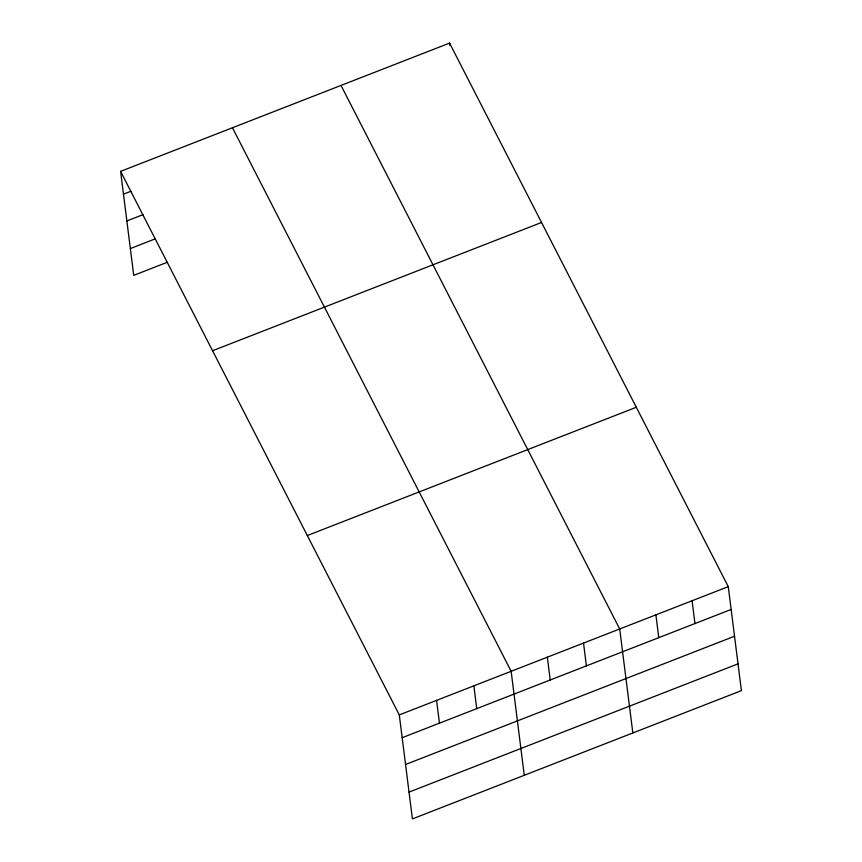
<?xml version="1.0" encoding="UTF-8"?>
<svg xmlns="http://www.w3.org/2000/svg" width="862" height="862" viewBox="0 0 862 862"><rect width="100%" height="100%" fill="white"/><g stroke="black" fill="none" stroke-linecap="round" stroke-linejoin="round"><path stroke-width="1.29" d="M120.594 171.366L449.576 43.1L728.271 586.645L741.406 690.634L412.424 818.9L399.289 714.91L120.594 171.366L133.729 275.355L167.293 262.274M123.471 194.165L130.927 191.256M126.865 220.952L143.017 214.66M130.345 248.558L155.203 238.871M212.569 350.737L541.541 222.471M307.325 535.539L636.296 407.273M399.289 714.91L728.271 586.645M402.166 737.71L731.148 609.445M405.56 764.497L734.532 636.231M409.041 792.103L738.023 663.848M341.007 85.424L619.703 628.969L632.837 732.959M232.449 127.748L511.144 671.293L524.279 775.294M692.078 600.749L694.955 623.549M655.896 614.865L658.773 637.664M583.52 643.074L586.397 665.873M547.327 657.189L550.215 679.989M449.576 43.1L449.889 45.632M473.863 685.829L476.74 708.629M436.571 700.364L439.458 723.164"/></g></svg>
